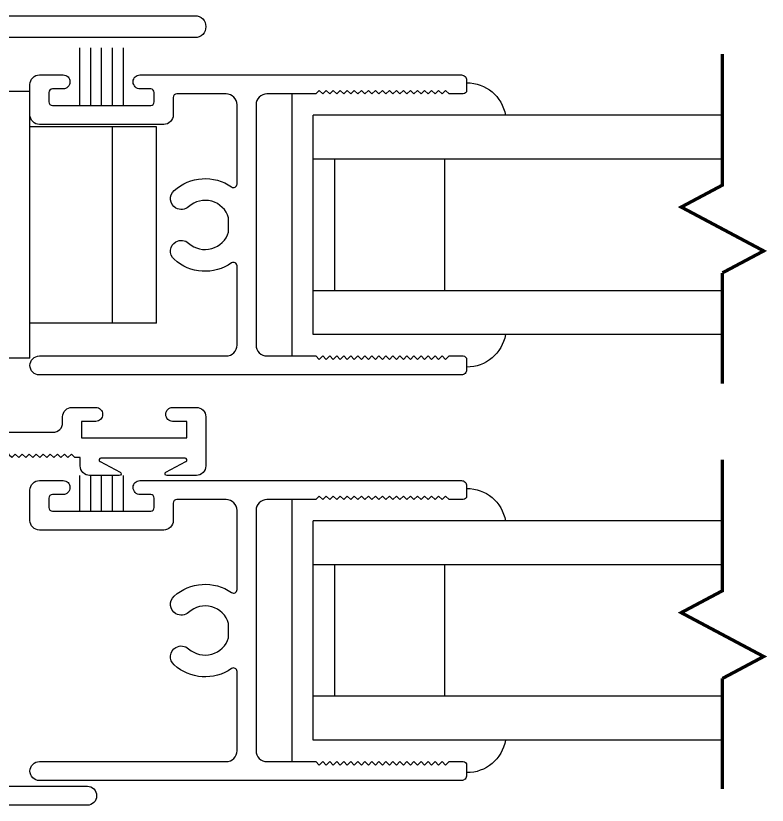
# Model space of a CAD drawing. Extents: x -138 to 168, y -127 to 72.
# Drawn here: x 12.895 to 15.035, y 54.25 to 56.5 of the extents above; entities that cross this region are included whole.
import ezdxf

# ---------------------------------------------------------------- set-up
doc = ezdxf.new("R2010")
doc.units = 0
doc.header["$MEASUREMENT"] = 0
doc.layers.get('0').update_dxf_attribs({"linetype": 'CONTINUOUS'})
for name, color, linetype in [('FRAME', 1, 'CONTINUOUS'), ('GLAZING', 7, 'CONTINUOUS'), ('MISC', 7, 'CONTINUOUS'), ('SEAL', 7, 'CONTINUOUS'), ('VENT', 5, 'CONTINUOUS')]:
    doc.layers.add(name, color=color, linetype=linetype)

# ---------------------------------------------------------------- blocks, each defined once
blk = doc.blocks.new('2012 fixed rail')
blk.add_lwpolyline([(-0.3135, -0.236, -0.414214), (-0.2865, -0.263), (-0.2865, -0.617, -0.414214), (-0.3135, -0.644), (-0.4005, -0.644, -0.414214), (-0.4275, -0.617), (-0.4275, -0.549, -0.414214), (-0.4085, -0.53), (-0.4075, -0.53, -0.414214), (-0.3875, -0.55), (-0.3875, -0.58, 0.414214), (-0.3775, -0.59), (-0.3505, -0.59, 0.414214), (-0.3405, -0.58), (-0.3405, -0.3, 0.414214), (-0.3505, -0.29), (-0.3775, -0.29, 0.414214), (-0.3875, -0.3), (-0.3875, -0.33, -0.414214), (-0.4075, -0.35), (-0.4085, -0.35, -0.414214), (-0.4275, -0.331), (-0.4275, 0.585, -0.414214), (-0.4125, 0.6), (-0.3835, 0.6, -0.414214), (-0.3735, 0.59), (-0.3735, 0.55), (-0.3835, 0.54), (-0.3735, 0.53), (-0.3835, 0.52), (-0.3735, 0.51), (-0.3835, 0.5), (-0.3735, 0.49), (-0.3835, 0.48), (-0.3735, 0.47), (-0.3835, 0.46), (-0.3735, 0.45), (-0.3835, 0.44), (-0.3735, 0.43), (-0.3835, 0.42), (-0.3735, 0.41), (-0.3835, 0.4), (-0.3735, 0.39), (-0.3835, 0.38), (-0.3735, 0.37), (-0.3835, 0.36), (-0.3735, 0.35), (-0.3835, 0.34), (-0.3735, 0.33), (-0.3835, 0.32), (-0.3735, 0.31), (-0.3835, 0.3), (-0.3735, 0.29), (-0.3835, 0.28), (-0.3735, 0.27), (-0.3835, 0.26), (-0.3735, 0.25), (-0.3835, 0.24), (-0.3735, 0.23), (-0.3835, 0.22), (-0.3735, 0.21), (-0.3835, 0.2), (-0.3735, 0.19), (-0.3835, 0.18), (-0.3735, 0.17), (-0.3735, 0.031, 0.414214), (-0.3425, 0), (0, 0), (0.3425, 0, 0.414214), (0.3735, 0.031), (0.3735, 0.17), (0.3835, 0.18), (0.3735, 0.19), (0.3835, 0.2), (0.3735, 0.21), (0.3835, 0.22), (0.3735, 0.23), (0.3835, 0.24), (0.3735, 0.25), (0.3835, 0.26), (0.3735, 0.27), (0.3835, 0.28), (0.3735, 0.29), (0.3835, 0.3), (0.3735, 0.31), (0.3835, 0.32), (0.3735, 0.33), (0.3835, 0.34), (0.3735, 0.35), (0.3835, 0.36), (0.3735, 0.37), (0.3835, 0.38), (0.3735, 0.39), (0.3835, 0.4), (0.3735, 0.41), (0.3835, 0.42), (0.3735, 0.43), (0.3835, 0.44), (0.3735, 0.45), (0.3835, 0.46), (0.3735, 0.47), (0.3835, 0.48), (0.3735, 0.49), (0.3835, 0.5), (0.3735, 0.51), (0.3835, 0.52), (0.3735, 0.53), (0.3835, 0.54), (0.3735, 0.55), (0.3735, 0.59, -0.414214), (0.3835, 0.6), (0.4125, 0.6, -0.414214), (0.4275, 0.585), (0.4275, 0), (0.4275, -0.617, -0.414214), (0.4005, -0.644, -0.414214), (0.3735, -0.617), (0.3735, -0.085, 0.414214), (0.3425, -0.054), (0.1166, -0.054, 0.6055), (0.1084, -0.0697, -0.348752), (0.0979, -0.2335, -0.508835), (0.0481, -0.2282, -0.325526), (0.0519, -0.192, 0.55027), (0.0203, -0.078), (0, -0.078), (-0.0203, -0.078, 0.55027), (-0.0519, -0.192, -0.325526), (-0.0481, -0.2282, -0.508835), (-0.0979, -0.2335, -0.348752), (-0.1084, -0.0697, 0.6055), (-0.1166, -0.054), (-0.3425, -0.054, 0.414214), (-0.3735, -0.085), (-0.3735, -0.226, 0.414214), (-0.3635, -0.236)], format="xyb", close=True)
blk = doc.blocks.new('58 DUAL GLAZE')
for p, q in [((12.03844, 3.94947), (11.85219, 3.94947)), ((12.02344, 3.93447), (11.86719, 3.93447))]:
    blk.add_line(p, q)
at = {"color": 7}
for p, q in [((11.86719, 3.64291), (11.86719, 3.93447)), ((11.89844, 3.64291), (11.89844, 3.93447)), ((11.99219, 3.6429), (11.99219, 3.93447)), ((12.02344, 3.6429), (12.02344, 3.93447)), ((11.99219, 3.91897), (11.89844, 3.91897)), ((11.99219, 3.84072), (11.89844, 3.84072))]:
    blk.add_line(p, q, dxfattribs=at)
for centre, start, end in [((11.87184, 3.82487), 179.5239, 260.364), ((12.01879, 3.82487), 279.636, 0.4761)]:
    blk.add_arc(centre, 0.02779, start, end)
blk = doc.blocks.new('Single Hung Balancer')
for p, q in [((3.82383, 2.90696), (3.81133, 2.91946)), ((3.81133, 2.86224), (3.81133, 2.91946)), ((3.82383, 2.86946), (3.82383, 2.90696)), ((3.99008, 2.89446), (3.97133, 2.89446)), ((3.97133, 2.70446), (3.97133, 2.89446)), ((3.99008, 2.70446), (3.99008, 2.89446)), ((3.82383, 2.86946), (3.97133, 2.86946)), ((3.95133, 2.85696), (3.95133, 2.86946)), ((4.08008, 2.86946), (3.99008, 2.86946)), ((4.04883, 2.72946), (4.04883, 2.86946)), ((4.08008, 2.72946), (4.08008, 2.86946)), ((3.83133, 2.85069), (3.81133, 2.86224)), ((3.84383, 2.82741), (3.84383, 2.85696)), ((3.84383, 2.85696), (3.97133, 2.85696)), ((3.90883, 2.74196), (3.90883, 2.85696)), ((3.83133, 2.82111), (3.83133, 2.85069)), ((3.83133, 2.74822), (3.83133, 2.77781)), ((3.84383, 2.74196), (3.84383, 2.77151)), ((3.83133, 2.74822), (3.81133, 2.73667)), ((3.84383, 2.74196), (3.97133, 2.74196)), ((3.95133, 2.72946), (3.95133, 2.74196)), ((3.81133, 2.67946), (3.81133, 2.73667)), ((3.82383, 2.72946), (3.97133, 2.72946)), ((3.82383, 2.69196), (3.82383, 2.72946)), ((4.08008, 2.72946), (3.99008, 2.72946)), ((3.99008, 2.70446), (3.97133, 2.70446)), ((3.82383, 2.69196), (3.81133, 2.67946))]:
    blk.add_line(p, q)
blk.add_arc((3.81883, 2.79946), 0.025, 300, 60)
blk = doc.blocks.new('2000 Block Head')
blk.add_lwpolyline([(-0.049, 1.488), (-0.037, 1.476), (-0.037, 1.419, 0.414214), (-0.01, 1.392), (0.0837, 1.392, -0.288631), (0.1568, 1.438), (0.37, 1.438), (0.37, 1.27), (0.6612, 1.27, 0.500943), (0.6871, 1.3046, -0.254791), (0.7123, 1.4216, -0.516447), (0.7626, 1.4169), (0.7629, 1.4164, -0.318358), (0.7596, 1.3807, 2.17601), (0.8544, 1.3807, -0.081588), (0.8492, 1.3893, -0.529011), (0.9246, 1.5), (1.213, 1.5), (1.213, 0.0305, -0.414214), (1.1825, 0), (1.1815, 0, -0.414214), (1.151, 0.0305), (1.151, 1.2439), (1.088, 1.353), (1.088, 1.384), (1.1205, 1.384, 0.414214), (1.151, 1.4145), (1.151, 1.4155, 0.414214), (1.1205, 1.446), (0.9369, 1.446, 0.585024), (0.9138, 1.405, -0.543308), (0.8228, 1.216), (0.316, 1.216), (0.316, 1.384), (0.1595, 1.384, 0.414214), (0.129, 1.3535), (0.129, 1.3525, 0.414214), (0.1595, 1.322), (0.191, 1.322), (0.191, 1.291), (0.1477, 1.216), (0.107, 1.216, 0.414214), (0.026, 1.135), (0.026, 0.435, 0.414214), (0.053, 0.408), (0.07, 0.408, -0.414214), (0.097, 0.381), (0.097, 0.3135, -0.414214), (0.0775, 0.294), (0.0765, 0.294, -0.414214), (0.057, 0.3135), (0.057, 0.354), (0.01, 0.354), (0.01, 0.054), (0.057, 0.054), (0.057, 0.0945, -0.414214), (0.0765, 0.114), (0.0775, 0.114, -0.414214), (0.097, 0.0945), (0.097, 0.027, -0.414214), (0.07, 0), (-0.07, 0, -0.414214), (-0.097, 0.027), (-0.097, 0.1115, -0.782609), (-0.0876, 0.1138), (-0.0574, 0.0567, 0.782609), (-0.048, 0.059), (-0.048, 0.299, 0.782609), (-0.0574, 0.3013), (-0.0876, 0.2442, -0.782609), (-0.097, 0.2465), (-0.097, 0.331, -0.414214), (-0.07, 0.358), (-0.046, 0.358), (-0.046, 0.373), (-0.036, 0.383), (-0.046, 0.393), (-0.036, 0.403), (-0.046, 0.413), (-0.036, 0.423), (-0.046, 0.433), (-0.036, 0.443), (-0.046, 0.453), (-0.036, 0.463), (-0.046, 0.473), (-0.036, 0.483), (-0.046, 0.493), (-0.036, 0.503), (-0.046, 0.513), (-0.036, 0.523), (-0.046, 0.533), (-0.036, 0.543), (-0.046, 0.553), (-0.039, 0.56), (-0.036, 0.56), (-0.036, 1.276), (-0.0045, 1.276, 0.414214), (0.026, 1.3065), (0.026, 1.3075, 0.414214), (-0.0045, 1.338), (-0.166, 1.338, 0.414214), (-0.193, 1.311), (-0.193, 1.297, -0.414214), (-0.274, 1.216), (-0.762, 1.216), (-0.762, 1.17), (-0.792, 1.17), (-0.792, 1.419, 0.414214), (-0.819, 1.446), (-0.956, 1.446, 0.414214), (-0.983, 1.419), (-0.983, 1.338), (-0.933, 1.338), (-0.933, 1.307), (-0.983, 1.2204), (-0.983, 0.3375, -0.414214), (-1.0095, 0.311), (-1.0105, 0.311, -0.414214), (-1.037, 0.3375), (-1.037, 1.5), (-0.677, 1.5, -0.767327), (-0.6695, 1.472), (-0.7245, 1.4403, 0.267949), (-0.738, 1.4169), (-0.738, 1.297, 0.414214), (-0.711, 1.27), (-0.6208, 1.27, 0.500943), (-0.5949, 1.3046, -0.254791), (-0.5697, 1.4216, -0.516447), (-0.5194, 1.4169), (-0.5191, 1.4164, -0.318358), (-0.5224, 1.3807, 2.17601), (-0.4276, 1.3807, -0.318358), (-0.4309, 1.4164), (-0.4306, 1.4169, -0.516447), (-0.3803, 1.4216, -0.254791), (-0.3551, 1.3046, 0.500943), (-0.3292, 1.27), (-0.274, 1.27, 0.414214), (-0.247, 1.297), (-0.247, 1.311, -0.414214), (-0.166, 1.392), (-0.118, 1.392, 0.414214), (-0.091, 1.419), (-0.091, 1.4878)], format="xyb", close=True)

msp = doc.modelspace()

# ---------------------------------------------------------------- linework, layer by layer
at = {"layer": 'GLAZING', "const_width": 0.0094}
for points in [[(14.9076, 55.7668), (15.0251, 55.8293), (14.7902, 55.9543), (14.9077, 56.0169), (14.9077, 56.3907)], [(14.9077, 55.4513), (14.9077, 55.7668)], [(14.9076, 54.6107), (15.0251, 54.6733), (14.7902, 54.7983), (14.9077, 54.8608), (14.9077, 55.2346)], [(14.9077, 54.2953), (14.9077, 54.6107)]]:
    msp.add_lwpolyline(points, dxfattribs=at)
at = {"layer": 'SEAL'}
for p, q in [((13.0769, 56.2439), (13.0769, 56.4079)), ((13.1079, 56.2439), (13.1079, 56.4079)), ((13.1389, 56.2439), (13.1389, 56.4079)), ((13.1699, 56.2439), (13.1699, 56.4079)), ((13.2009, 56.2439), (13.2009, 56.4079)), ((13.0769, 55.0878), (13.0769, 55.1895)), ((13.1079, 55.0878), (13.1079, 55.1895)), ((13.1389, 55.0878), (13.1389, 55.1895)), ((13.1699, 55.0878), (13.1699, 55.1895)), ((13.2009, 55.0878), (13.2009, 55.1895))]:
    msp.add_line(p, q, dxfattribs=at)

# ---------------------------------------------------------------- block references
at = {"layer": 'FRAME', "rotation": 90}
msp.add_blockref('2000 Block Head', (13.4359, 55.2865), dxfattribs=at)
at = {"layer": 'GLAZING', "xscale": -4, "yscale": 4, "zscale": 4, "rotation": 90}
for p in [(29.4793, 103.6847), (29.4793, 102.5286)]:
    msp.add_blockref('58 DUAL GLAZE', p, dxfattribs=at)
at = {"layer": 'MISC', "xscale": 4, "yscale": 4, "zscale": 4}
msp.add_blockref('Single Hung Balancer', (-3.0254, 44.7056), dxfattribs=at)
at = {"layer": 'VENT', "rotation": 270}
for p in [(13.5789, 55.9034), (13.5789, 54.7473)]:
    msp.add_blockref('2012 fixed rail', p, dxfattribs=at)

doc.saveas('drawing.dxf')
